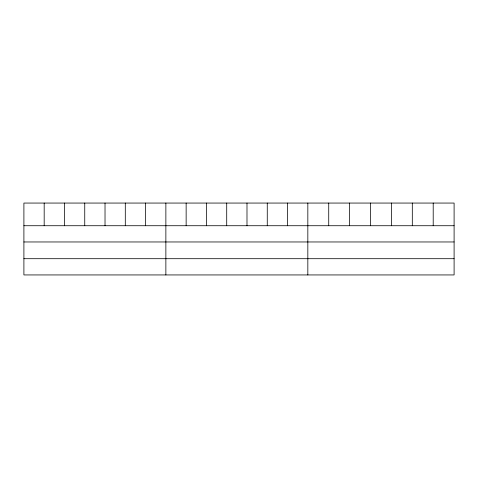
<?xml version="1.0" encoding="UTF-8"?>
<svg xmlns="http://www.w3.org/2000/svg" width="478" height="478" viewBox="0 0 478 478"><rect width="100%" height="100%" fill="white"/><g stroke="black" fill="none" stroke-linecap="round" stroke-linejoin="round"><path stroke-width="0.72" d="M454.1 241.964L454.1 203.06L23.9 203.06L23.9 274.94L454.1 274.94L454.1 241.964L23.9 241.964M23.9 225.724L454.1 225.724M23.9 258.7L454.1 258.7M433.205 203.06L433.205 225.724M412.311 203.06L412.311 225.724M391.416 203.06L391.416 225.724M370.516 203.06L370.516 225.724M349.621 203.06L349.621 225.724M328.727 203.06L328.727 225.724M307.832 203.06L307.832 274.94M287.553 203.06L287.553 225.724M267.268 203.06L267.268 225.724M246.989 203.06L246.989 225.724M226.709 203.06L226.709 225.724M206.43 203.06L206.43 225.724M186.145 203.06L186.145 225.724M165.866 203.06L165.866 274.94M145.587 203.06L145.587 225.724M125.302 203.06L125.302 225.724M105.023 203.06L105.023 225.724M84.743 203.06L84.743 225.724M64.464 203.06L64.464 225.724M44.179 203.06L44.179 225.724"/></g></svg>
